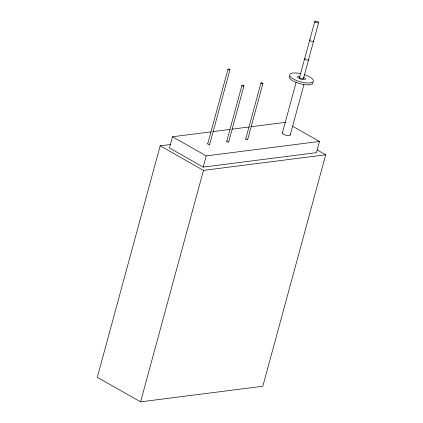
<?xml version="1.0" encoding="UTF-8"?>
<svg xmlns="http://www.w3.org/2000/svg" width="423" height="423" viewBox="0 0 423 423"><rect width="100%" height="100%" fill="white"/><g stroke="black" fill="none" stroke-linecap="round" stroke-linejoin="round"><path stroke-width="0.63" d="M170.638 144.492L160.18 145.829L97.295 377.279L140.595 401.85L262.82 386.247L325.705 154.792L317.16 149.943M211.125 131.839L172.51 136.766L169.464 147.965L203.199 167.106L316.42 152.65L319.46 141.451L292.589 126.207M207.714 143.862L227.997 69.198M203.199 167.106L206.239 155.907L319.46 141.451M209.692 144.317L229.98 69.652M140.595 401.85L203.479 170.395L325.705 154.792M226.723 141.435L241.94 85.435M228.706 141.89L243.918 85.895M245.737 139.008L260.954 83.008M247.719 139.463L262.932 83.463M282.337 133.049L296.179 82.104M299.532 77.509L314.786 21.52M308.526 59.749L318.667 22.419M303.492 78.424L308.563 59.759M290.263 134.874L303.931 84.568M213.086 131.59L230.101 129.417M232.063 129.163L249.078 126.99M251.045 126.741L285.731 122.31M172.51 136.766L206.239 155.907M160.18 145.829L203.479 170.395M290.093 134.482A4.093 1.332 15.2 0 1 285.9 135.233A4.093 1.332 15.2 0 1 282.807 132.473M303.196 78.012A2.046 0.666 15.2 0 1 302.699 78.805A2.046 0.666 15.2 0 1 300.034 78.07A2.046 0.666 15.2 0 1 300.071 77.145M308.235 59.342A2.004 0.65 15.2 0 1 307.743 60.119A2.004 0.65 15.2 0 1 305.136 59.4A2.004 0.65 15.2 0 1 305.168 58.496M313.517 40.888A2.004 0.65 15.2 0 1 311.212 41.184A2.004 0.65 15.2 0 1 310.239 39.831M304.597 74.728A12.272 3.997 15.2 0 1 310.746 82.792A12.272 3.997 15.2 0 1 290.913 77.282A12.272 3.997 15.2 0 1 300.901 73.697M303.386 77.208A4.093 1.332 15.2 0 1 304.623 79.566A4.093 1.332 15.2 0 1 298.553 78.17A4.093 1.332 15.2 0 1 299.426 76.293M312.883 82.48A12.272 3.997 15.2 0 1 300.06 83.717A12.272 3.997 15.2 0 1 289.374 76.166M209.38 144A1.02 0.333 15.2 0 1 209.48 144.492A1.02 0.333 15.2 0 1 208.158 144.243A1.02 0.333 15.2 0 1 207.83 143.714M228.663 141.79A1.02 0.333 15.2 0 1 227.489 141.943A1.02 0.333 15.2 0 1 226.992 141.25M247.677 139.363A1.02 0.333 15.2 0 1 246.503 139.516A1.02 0.333 15.2 0 1 246.006 138.823M315.394 22.139A2.004 0.65 15.2 0 0 318.614 22.578A2.004 0.65 15.2 0 0 316.166 21.187A2.004 0.65 15.2 0 0 315.394 22.139M228.309 69.515A1.02 0.333 15.2 0 0 229.953 69.737A1.02 0.333 15.2 0 0 228.706 69.028A1.02 0.333 15.2 0 0 228.309 69.515M242.252 85.753A1.02 0.333 15.2 0 0 243.897 85.975A1.02 0.333 15.2 0 0 242.643 85.266A1.02 0.333 15.2 0 0 242.252 85.753M261.261 83.326A1.02 0.333 15.2 0 0 262.905 83.548A1.02 0.333 15.2 0 0 261.657 82.839A1.02 0.333 15.2 0 0 261.261 83.326"/></g></svg>
